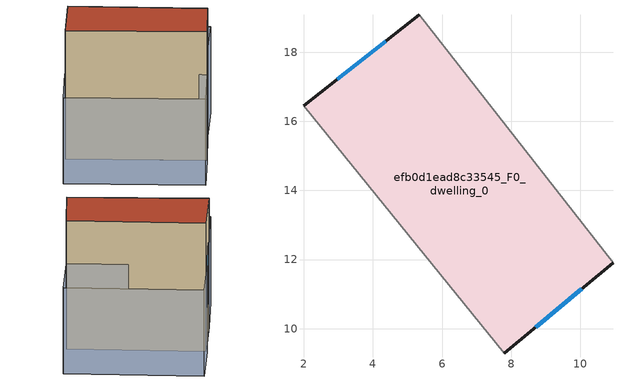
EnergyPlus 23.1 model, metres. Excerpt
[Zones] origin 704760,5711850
efb0d1ead8c33545_F0_dwelling_0
 floor ground (EU_floor_Construction): 10.94,11.91 5.35,19.08 1.99,16.45 7.81,9.29 z0
 wall outside (EU_wall_Construction): 1.99,16.45 5.35,19.08 / 10.94,11.91 7.81,9.29 z0:9
 wall adiabatic (EU_wall_Construction): 5.35,19.08 10.94,11.91 / 7.81,9.29 1.99,16.45 z0:9
 window (EU_Window_Construction): 2.96,17.21 4.38,18.32 / 10.04,11.15 8.71,10.05 z2.6:6.4
 roof outside (EU_roof_Construction): 5.35,19.08 10.94,11.91 7.81,9.29 1.99,16.45 z9
shading: 14.21,14.48 8.62,21.7 / 4.53,6.64 -1.28,13.8 / -1.28,13.8 1.99,16.46 / 1.99,16.46 7.81,9.29 / 7.81,9.29 4.53,6.64 / 10.94,11.91 5.32,19.12 / 5.32,19.12 8.62,21.7 / 8.62,21.7 14.24,14.49 / 14.24,14.49 10.94,11.91 z0:6
[Building]
EU S2 Campaign: North Axis=0; Terrain=City; Solar Distribution=FullExterior
[Site:Location]
London: Latitude=51.5; Longitude=-0.5; Time Zone=0; Elevation=25
[SizingPeriod:WeatherFileDays]
AnnualSizingPeriod: Begin Month=1; Begin Day of Month=1; End Month=12; End Day of Month=31; Day of Week for Start Day=Monday; Use Weather File Daylight Saving Period=No; Use Weather File Rain and Snow Indicators=No
[MATERIAL]
EU_InternalMass_Material: Roughness=MediumRough; Thickness=0.1; Conductivity=1; Density=1800; Specific Heat=900; Thermal Absorptance=0.9; Solar Absorptance=0.7; Visible Absorptance=0.7
[MATERIAL:NOMASS] Roughness=MediumRough; Thermal Absorptance=0.9; Solar Absorptance=0.7; Visible Absorptance=0.7
Name | Thermal Resistance
EU_wall_NoMass | 0.724719
EU_roof_NoMass | 2.98947
EU_floor_NoMass | 2.39157
[WINDOWMATERIAL:SIMPLEGLAZINGSYSTEM]
EU_Window_SimpleGlazing: UFactor=2.63425; Solar Heat Gain Coefficient=0.76; Visible Transmittance=0.76
[CONSTRUCTION]
EU_wall_Construction: EU_wall_NoMass
EU_roof_Construction: EU_roof_NoMass
EU_floor_Construction: EU_floor_NoMass
EU_InternalMass_Construction: EU_InternalMass_Material
EU_Window_Construction: EU_Window_SimpleGlazing
[ZONE]
efb0d1ead8c33545_F0_dwelling_0: Type=1; Multiplier=1; Ceiling Height=autocalculate; Volume=344.081; Floor Area=autocalculate; Part of Total Floor Area=Yes
[INTERNALMASS]
efb0d1ead8c33545_F0_dwelling_0_EU_InternalMass: Construction=EU_InternalMass_Construction; Zone or ZoneList=efb0d1ead8c33545_F0_dwelling_0; Surface Area=38.2312
[OTHEREQUIPMENT]
EU_Step8_InternalGain_efb0d1ead8c33545_F0_dwelling_0_f000: Fuel Type=Electricity; Zone or ZoneList or Space or SpaceList=efb0d1ead8c33545_F0_dwelling_0; Schedule=EU_Step8_GainSchedule_efb0d1ead8c33545_F0_dwelling_0_f000; Design Level Calculation Method=Watts/Area; Power per Zone Floor Area=1; Fraction Latent=0; Fraction Radiant=0; Fraction Lost=0; Carbon Dioxide Generation Rate=0; EndUse Subcategory=EU_Step8_InternalGains
[ZONEVENTILATION:DESIGNFLOWRATE]
EU_ConstantAir_efb0d1ead8c33545_F0_dwelling_0: Zone or ZoneList or Space or SpaceList=efb0d1ead8c33545_F0_dwelling_0; Schedule=EU_AlwaysOn; Design Flow Rate Calculation Method=AirChanges/Hour; Air Changes per Hour=0.418135; Ventilation Type=Natural; Fan Pressure Rise=0; Fan Total Efficiency=1; Constant Term Coefficient=1; Temperature Term Coefficient=0; Velocity Term Coefficient=0; Velocity Squared Term Coefficient=0; Minimum Indoor Temperature=-100; Maximum Indoor Temperature=100; Delta Temperature=-100; Minimum Outdoor Temperature=-100; Maximum Outdoor Temperature=100; Maximum Wind Speed=40
[HVACTEMPLATE:THERMOSTAT]
EU_HeatOnly_efb0d1ead8c33545_F0_dwelling_0: Constant Heating Setpoint=20; Constant Cooling Setpoint=50
[HVACTEMPLATE:ZONE:IDEALLOADSAIRSYSTEM]
efb0d1ead8c33545_F0_dwelling_0: Template Thermostat=EU_HeatOnly_efb0d1ead8c33545_F0_dwelling_0; System Availability Schedule=EU_AlwaysOn; Maximum Heating Supply Air Temperature=50; Minimum Cooling Supply Air Temperature=13; Maximum Heating Supply Air Humidity Ratio=0.0156; Minimum Cooling Supply Air Humidity Ratio=0.0077; Heating Limit=NoLimit; Cooling Limit=NoLimit; Heating Availability Schedule=EU_AlwaysOn; Cooling Availability Schedule=EU_CoolingOff; Dehumidification Control Type=ConstantSensibleHeatRatio; Cooling Sensible Heat Ratio=0.7; Dehumidification Setpoint=60; Humidification Control Type=None; Humidification Setpoint=30; Outdoor Air Method=None; Outdoor Air Flow Rate per Person=0.00944; Outdoor Air Flow Rate per Zone Floor Area=0; Outdoor Air Flow Rate per Zone=0; Demand Controlled Ventilation Type=None; Outdoor Air Economizer Type=NoEconomizer; Heat Recovery Type=None; Sensible Heat Recovery Effectiveness=0.7; Latent Heat Recovery Effectiveness=0.65
[SIZING:ZONE]
efb0d1ead8c33545_F0_dwelling_0: Zone Cooling Design Supply Air Temperature Input Method=SupplyAirTemperature; Zone Cooling Design Supply Air Temperature=13; Zone Heating Design Supply Air Temperature Input Method=SupplyAirTemperature; Zone Heating Design Supply Air Temperature=50; Zone Cooling Design Supply Air Humidity Ratio=0.008; Zone Heating Design Supply Air Humidity Ratio=0.008; Cooling Design Air Flow Method=DesignDay; Cooling Design Air Flow Rate=0; Cooling Minimum Air Flow per Zone Floor Area=0.000762; Cooling Minimum Air Flow=0; Cooling Minimum Air Flow Fraction=0.2; Heating Design Air Flow Method=DesignDay; Heating Design Air Flow Rate=0; Heating Maximum Air Flow per Zone Floor Area=0.002032; Heating Maximum Air Flow=0.141576; Heating Maximum Air Flow Fraction=0.3; Account for Dedicated Outdoor Air System=No; Dedicated Outdoor Air System Control Strategy=NeutralSupplyAir; Dedicated Outdoor Air Low Setpoint Temperature for Design=autosize; Dedicated Outdoor Air High Setpoint Temperature for Design=autosize; Zone Load Sizing Method=Sensible Load Only No Latent Load; Zone Latent Cooling Design Supply Air Humidity Ratio Input Method=HumidityRatioDifference; Zone Cooling Design Supply Air Humidity Ratio Difference=0.005; Zone Latent Heating Design Supply Air Humidity Ratio Input Method=HumidityRatioDifference; Zone Humidification Design Supply Air Humidity Ratio Difference=0.005
[SCHEDULE:CONSTANT]
Name | Hourly Value
EU_AlwaysOn | 1
EU_CoolingOff | 0
[SCHEDULE:FILE]
EU_Step8_GainSchedule_efb0d1ead8c33545_F0_dwelling_0_f000: File=../../schedules/efb0d1ead8c33545/efb0d1ead8c33545_F0_dwelling_0_f000_gain.csv; Column Number=1; Rows to Skip at Top=0; Number of Hours of Data=8760; Column Separator=Comma; Interpolate to Timestep=No; Minutes per Item=60; Adjust Schedule for Daylight Savings=Yes
